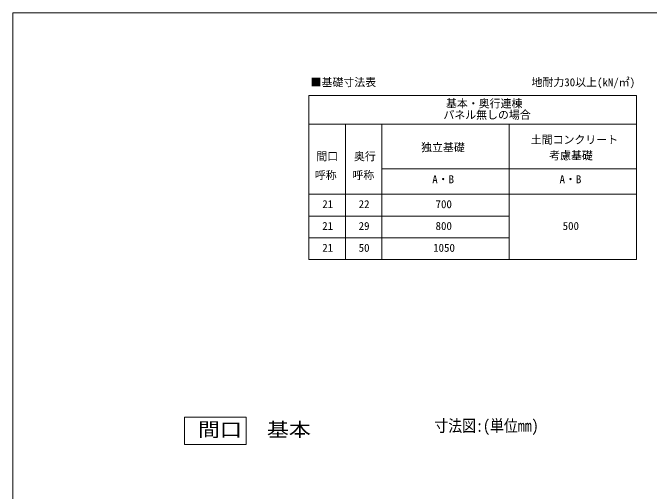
# Model space of a CAD drawing. Units: millimetres, scale not verified. Extents: x -8432 to 28176, y -5820 to 5820.
# Drawn here: x -8432 to -1432, y 556 to 5820 of the extents above; entities that cross this region are included whole.
import ezdxf
from ezdxf.enums import TextEntityAlignment as Align

# ---------------------------------------------------------------- set-up
doc = ezdxf.new("R2010")
doc.units = ezdxf.units.MM
doc.header["$LTSCALE"] = 30
for name, color, linetype, lineweight in [('0-3_ELV2', 4, 'Continuous', 9), ('0-6_OTH_LINE', 6, 'Continuous', 9), ('F-0_240', 7, 'Continuous', 9)]:
    doc.layers.add(name, color=color, linetype=linetype, lineweight=lineweight)
doc.styles.add('ＭＳ ゴシック', font='')
doc.styles.get('ＭＳ ゴシック').set_extended_font_data('MS Gothic')

msp = doc.modelspace()

# ---------------------------------------------------------------- linework, layer by layer
at = {"layer": '0-3_ELV2', "color": 7, "lineweight": 18}
for p, q in [((-5174.27, 4910.91), (-1574.27, 4910.91)), ((-5174.27, 4910.91), (-5174.27, 3103.8)), ((-5174.27, 4593.16), (-1574.27, 4593.16)), ((-4374.27, 4593.16), (-4374.27, 3103.8)), ((-4374.27, 4104.13), (-1574.27, 4104.13)), ((-5174.27, 3823.8), (-1574.27, 3823.8)), ((-5174.27, 3583.8), (-2974.27, 3583.8)), ((-5174.27, 3343.8), (-2974.27, 3343.8)), ((-5174.27, 3103.8), (-1574.27, 3103.8))]:
    msp.add_line(p, q, dxfattribs=at)
at = {"layer": '0-3_ELV2', "color": 7}
for p, q in [((-1574.27, 4910.91), (-1574.27, 3103.8)), ((-4774.27, 4593.16), (-4774.27, 3103.8)), ((-4374.27, 4593.16), (-4374.27, 3103.8)), ((-2974.27, 4593.16), (-2974.27, 3103.8))]:
    msp.add_line(p, q, dxfattribs=at)
at = {"layer": '0-6_OTH_LINE', "color": 3}
msp.add_lwpolyline([(-6542.94, 1371.56), (-5866.53, 1371.56), (-5866.53, 1072.06), (-6542.94, 1072.06)], close=True, dxfattribs=at)
at = {"layer": 'F-0_240', "color": 5}
for q in [(-8432.06, -5820), (8007.94, 5820)]:
    msp.add_line((-8432.06, 5820), q, dxfattribs=at)

# ---------------------------------------------------------------- texts
at = {"layer": '0-3_ELV2', "color": 7, "style": 'ＭＳ ゴシック'}
for s, p in [('■基礎寸法表', (-5156.1, 4984.76)), ('地耐力30以上(kN/㎡)', (-2726.85, 4984.76)), ('基本・奥行連棟', (-3667.17, 4750.63)), ('パネル無しの場合', (-3695.77, 4626.12)), ('土間コンクリート', (-2735.09, 4352.6)), ('独立基礎', (-3940.73, 4269.03)), ('間口', (-5093.31, 4169.25)), ('奥行', (-4679.57, 4169.25)), ('考慮基礎', (-2532.62, 4179.13)), ('呼称', (-5110.13, 3961.55)), ('呼称', (-4696.39, 3961.55)), ('A・B', (-3818.49, 3917.4)), ('A・B', (-2418.49, 3917.4)), ('21', (-5028, 3643.8)), ('22', (-4628, 3643.8)), ('700', (-3782.23, 3643.8)), ('21', (-5028, 3403.8)), ('29', (-4628, 3403.8)), ('800', (-3782.23, 3403.8)), ('500', (-2384.55, 3403.8)), ('21', (-5028, 3163.8)), ('50', (-4628, 3163.8)), ('1050', (-3808.87, 3163.8))]:
    msp.add_text(s, height=87.98, dxfattribs=at).set_placement(p, align=Align.BOTTOM_LEFT)
at = {"layer": '0-6_OTH_LINE', "color": 2, "style": 'ＭＳ ゴシック', "width": 1.15}
for s, p in [('基本', (-5637.25, 1111.18)), ('間口', (-6394.45, 1111.18))]:
    msp.add_text(s, height=154, dxfattribs=at).set_placement(p, align=Align.BOTTOM_LEFT)
at = {"layer": '0-6_OTH_LINE', "color": 7, "style": 'ＭＳ ゴシック', "width": 0.85}
msp.add_text('寸法図:(単位mm)', height=132, dxfattribs=at).set_placement((-3795.72, 1170.62), align=Align.BOTTOM_LEFT)

doc.saveas('drawing.dxf')
